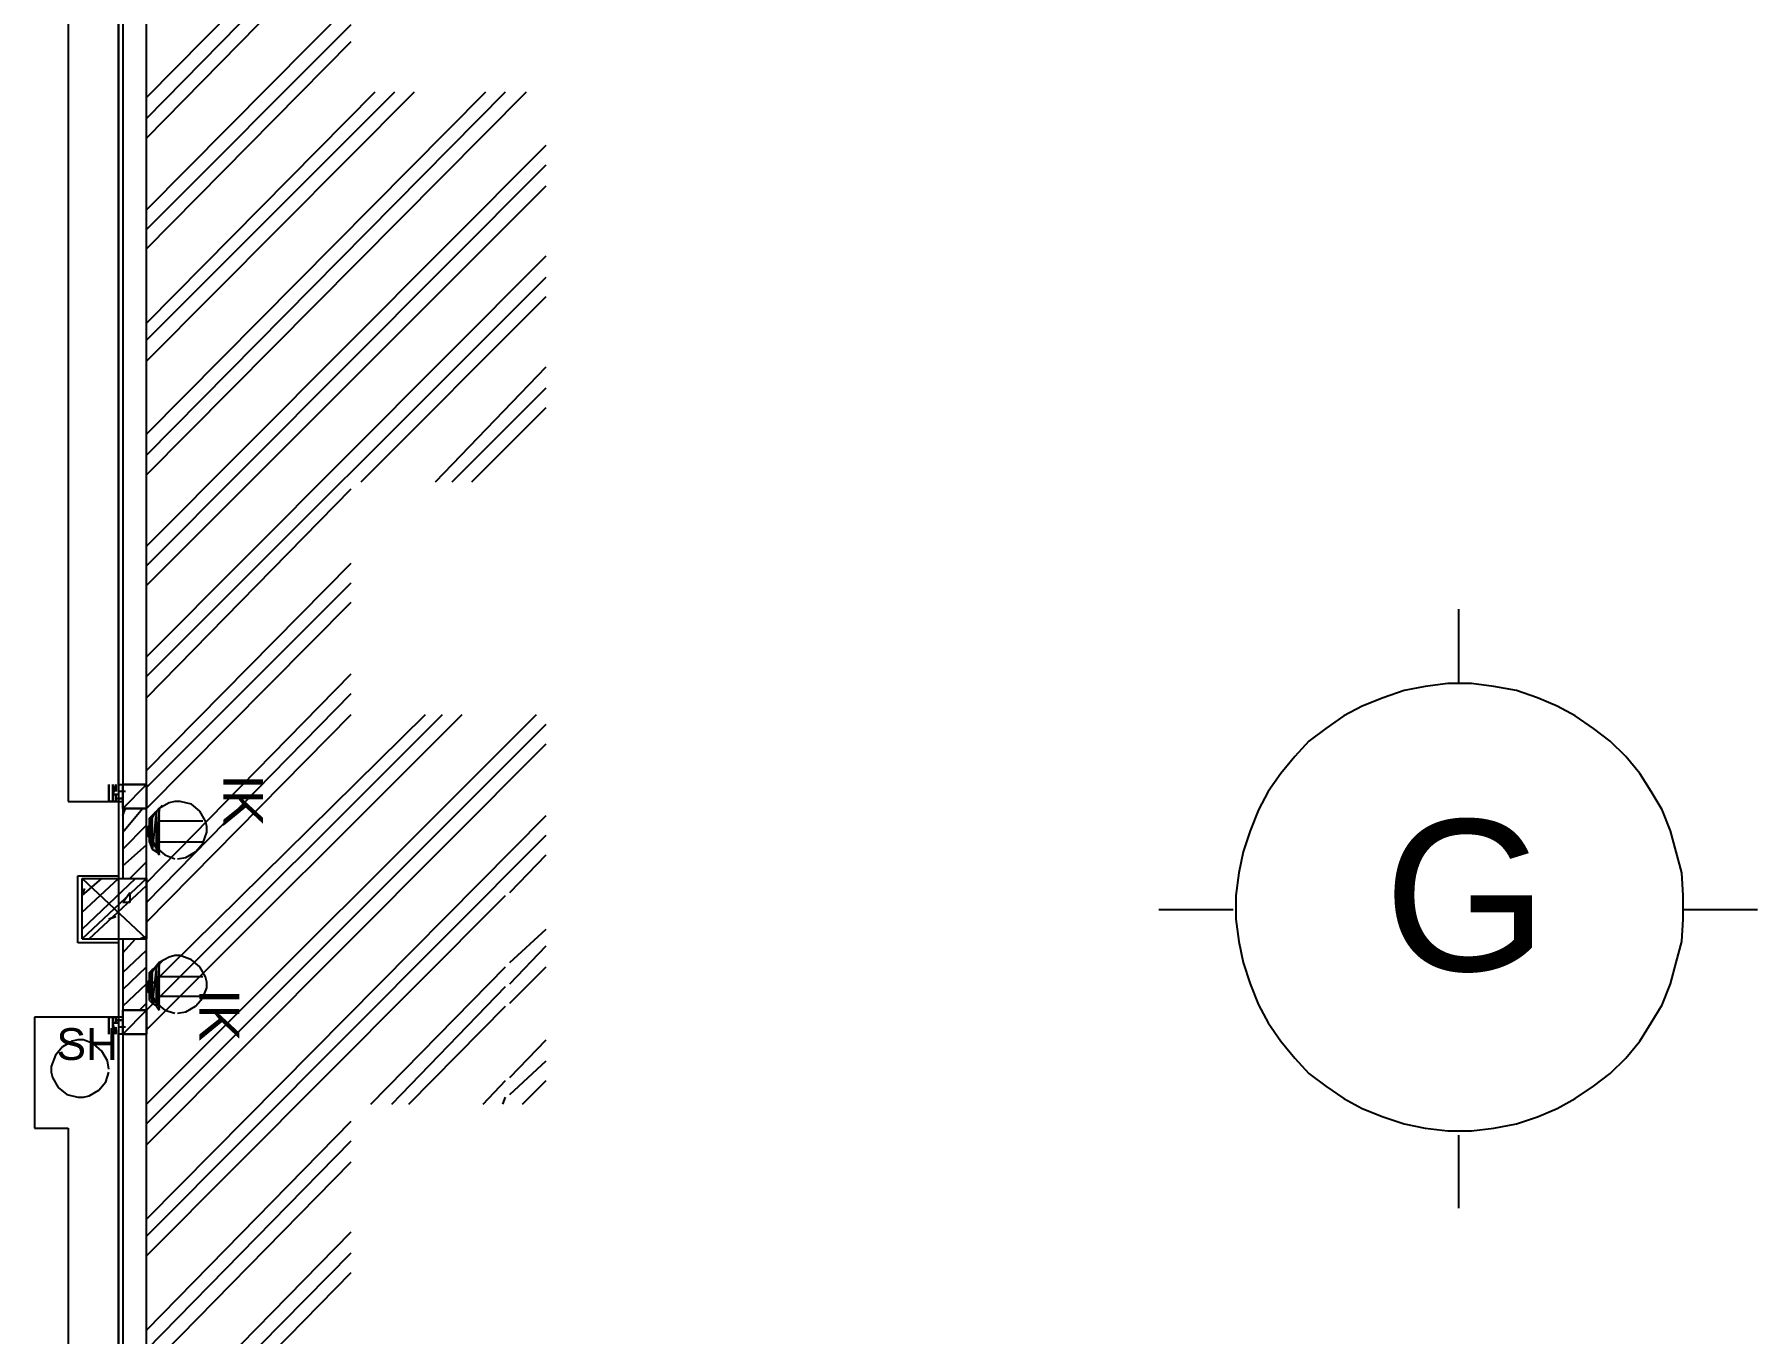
# Model space of a CAD drawing. Header units: millimetres. Extents: x 5 to 415, y 48 to 251.
# Drawn here: x 392.92 to 414.6, y 160.06 to 176.41 of the extents above; entities that cross this region are included whole.
import ezdxf

# ---------------------------------------------------------------- set-up
doc = ezdxf.new("R2010")
doc.units = ezdxf.units.MM
for name, color, linetype in [('H', 7, 'Continuous'), ('P', 7, 'Continuous'), ('T', 7, 'Continuous')]:
    doc.layers.add(name, color=color, linetype=linetype)

msp = doc.modelspace()

# ---------------------------------------------------------------- hatches: boundary and pattern name
at = {"layer": 'H', "linetype": 'Continuous'}
for points in [[(394.423, 166.158), (394.37, 166.247), (394.37, 166.546), (394.423, 166.582), (394.423, 166.158)], [(394.458, 166.123), (394.423, 166.158), (394.423, 166.582), (394.458, 166.617), (394.458, 166.123)], [(394.511, 166.07), (394.458, 166.123), (394.458, 166.617), (394.511, 166.67), (394.511, 166.07)], [(394.37, 166.282), (394.335, 166.335), (394.335, 166.423), (394.37, 166.458), (394.37, 166.282)], [(394.423, 164.218), (394.37, 164.253), (394.37, 164.588), (394.423, 164.641), (394.423, 164.218)], [(394.458, 164.165), (394.423, 164.218), (394.423, 164.641), (394.458, 164.677), (394.458, 164.165)], [(394.511, 164.13), (394.458, 164.165), (394.458, 164.677), (394.511, 164.73), (394.511, 164.13)], [(394.37, 164.342), (394.335, 164.377), (394.335, 164.465), (394.37, 164.5), (394.37, 164.342)]]:
    msp.add_hatch(color=256, dxfattribs=at).paths.add_polyline_path(points)

# ---------------------------------------------------------------- linework, layer by layer
at = {"layer": 'P'}
for points in [[(393.982, 218.793), (393.982, 124.46)], [(393.982, 166.934), (393.982, 179.546)], [(394.035, 179.546), (394.035, 166.934)], [(394.335, 166.97), (394.335, 179.493)], [(393.347, 178.312), (393.347, 166.758)], [(394.335, 175.613), (396.91, 178.223)], [(394.335, 175.348), (396.91, 177.976)], [(394.335, 175.101), (396.91, 177.729)], [(394.335, 174.202), (396.91, 176.795)], [(394.335, 173.955), (396.91, 176.53)], [(394.335, 173.708), (396.91, 176.318)], [(394.335, 172.561), (397.457, 175.683)], [(394.335, 171.115), (398.851, 175.683)], [(394.335, 172.297), (397.704, 175.683)], [(394.335, 170.868), (399.115, 175.683)], [(394.335, 172.773), (397.21, 175.683)], [(394.335, 171.379), (398.604, 175.683)], [(394.335, 169.968), (399.362, 175.013)], [(394.335, 169.721), (399.362, 174.766)], [(394.335, 169.474), (399.362, 174.502)], [(394.335, 168.575), (399.362, 173.62)], [(394.335, 168.328), (399.362, 173.355)], [(397.034, 170.78), (399.362, 173.108)], [(397.969, 170.78), (399.362, 172.226)], [(398.18, 170.78), (399.362, 171.962)], [(398.427, 170.78), (399.362, 171.715)], [(394.335, 168.063), (396.91, 170.692)], [(394.335, 167.146), (396.91, 169.757)], [(394.335, 166.934), (396.91, 169.51)], [(394.335, 166.67), (396.91, 169.263)], [(410.845, 168.24), (410.845, 169.175)], [(394.335, 165.735), (396.91, 168.363)], [(410.704, 168.24), (410.422, 168.204)], [(410.863, 168.24), (410.704, 168.24)], [(411.004, 168.24), (410.863, 168.24)], [(411.286, 168.204), (411.004, 168.24)], [(394.335, 165.488), (396.91, 168.116)], [(409.893, 168.063), (409.628, 167.958)], [(410.157, 168.152), (409.893, 168.063)], [(410.422, 168.204), (410.157, 168.152)], [(411.568, 168.152), (411.286, 168.204)], [(411.833, 168.063), (411.568, 168.152)], [(412.08, 167.958), (411.833, 168.063)], [(394.335, 164.13), (398.057, 167.852)], [(394.335, 165.241), (396.91, 167.852)], [(394.335, 163.883), (398.304, 167.852)], [(394.335, 164.394), (397.845, 167.852)], [(394.335, 162.948), (399.239, 167.852)], [(409.399, 167.834), (409.169, 167.675)], [(409.628, 167.958), (409.399, 167.834)], [(412.309, 167.834), (412.08, 167.958)], [(412.538, 167.675), (412.309, 167.834)], [(394.335, 162.701), (399.362, 167.728)], [(409.169, 167.675), (408.958, 167.517)], [(412.75, 167.517), (412.538, 167.675)], [(394.335, 162.437), (399.362, 167.481)], [(408.958, 167.517), (408.781, 167.323)], [(412.944, 167.323), (412.75, 167.517)], [(408.781, 167.323), (408.605, 167.111)], [(413.12, 167.111), (412.944, 167.323)], [(393.859, 166.97), (393.859, 166.758)], [(393.859, 166.758), (393.859, 166.97)], [(393.859, 166.758), (393.859, 166.97)], [(393.859, 166.758), (393.859, 166.97)], [(393.912, 166.97), (393.912, 166.846)], [(393.912, 166.846), (393.912, 166.97)], [(393.947, 166.97), (393.912, 166.846)], [(393.947, 166.882), (393.912, 166.97)], [(393.947, 166.97), (393.947, 166.882)], [(393.947, 166.882), (393.947, 166.97)], [(393.947, 166.882), (393.947, 166.97)], [(393.982, 166.97), (393.982, 165.788)], [(393.982, 166.882), (393.982, 166.97)], [(393.982, 166.97), (394.335, 166.97)], [(394.035, 166.67), (394.035, 166.97)], [(394.035, 166.67), (394.335, 166.97)], [(394.335, 166.97), (394.035, 166.97)], [(394.035, 166.97), (394.035, 166.67)], [(394.335, 166.97), (394.035, 166.97)], [(394.035, 166.67), (394.035, 166.97)], [(394.035, 166.934), (394.035, 166.793)], [(394.035, 166.793), (394.035, 166.934)], [(394.335, 165.788), (394.335, 166.97)], [(394.335, 166.97), (394.335, 166.67)], [(394.335, 166.67), (394.335, 166.97)], [(394.335, 166.97), (394.335, 166.67)], [(408.605, 167.111), (408.446, 166.882)], [(413.262, 166.882), (413.12, 167.111)], [(393.347, 166.758), (394.035, 166.758)], [(393.982, 166.758), (393.859, 166.758)], [(393.859, 166.758), (393.982, 166.758)], [(393.912, 166.882), (393.912, 166.758)], [(393.912, 166.758), (393.912, 166.882)], [(393.982, 166.846), (393.912, 166.846)], [(393.912, 166.846), (393.982, 166.846)], [(393.947, 166.758), (393.947, 166.846)], [(393.947, 166.846), (393.947, 166.758)], [(393.947, 166.793), (394.035, 166.793)], [(394.035, 166.793), (393.947, 166.793)], [(394.07, 166.882), (393.982, 166.882)], [(394.529, 166.705), (394.441, 166.617)], [(394.617, 166.74), (394.494, 166.67)], [(394.617, 166.74), (394.494, 166.67)], [(394.688, 166.758), (394.617, 166.74)], [(394.688, 166.758), (394.617, 166.74)], [(394.758, 166.758), (394.688, 166.758)], [(394.758, 166.758), (394.688, 166.758)], [(394.899, 166.723), (394.758, 166.758)], [(394.899, 166.723), (394.758, 166.758)], [(395.005, 166.635), (394.899, 166.723)], [(395.005, 166.635), (394.899, 166.723)], [(408.446, 166.882), (408.323, 166.652)], [(413.403, 166.652), (413.262, 166.882)], [(394.035, 166.582), (394.07, 166.67)], [(394.035, 166.37), (394.282, 166.67)], [(394.335, 166.67), (394.035, 166.67)], [(394.035, 166.67), (394.035, 165.788)], [(394.035, 166.67), (394.335, 166.67)], [(394.335, 166.67), (394.035, 166.67)], [(394.335, 165.788), (394.335, 166.67)], [(394.335, 161.502), (399.362, 166.582)], [(394.406, 166.582), (394.37, 166.247)], [(394.406, 166.582), (394.37, 166.247)], [(394.37, 166.546), (394.406, 166.582)], [(394.406, 166.564), (394.37, 166.441)], [(394.406, 166.564), (394.37, 166.441)], [(394.37, 166.247), (394.37, 166.546)], [(394.37, 166.247), (394.37, 166.546)], [(394.37, 166.546), (394.37, 166.299)], [(394.37, 166.546), (394.37, 166.299)], [(394.37, 166.458), (394.37, 166.546)], [(394.388, 166.529), (394.37, 166.441)], [(394.441, 166.617), (394.388, 166.529)], [(394.494, 166.67), (394.406, 166.564)], [(394.494, 166.67), (394.406, 166.564)], [(394.458, 166.635), (394.406, 166.158)], [(394.458, 166.635), (394.406, 166.158)], [(394.406, 166.582), (394.458, 166.635)], [(394.406, 166.158), (394.406, 166.582)], [(394.406, 166.158), (394.406, 166.582)], [(394.494, 166.67), (394.458, 166.123)], [(394.494, 166.67), (394.458, 166.123)], [(394.458, 166.635), (394.494, 166.67)], [(394.458, 166.123), (394.458, 166.635)], [(394.458, 166.123), (394.458, 166.635)], [(394.494, 166.088), (394.494, 166.67)], [(394.494, 166.088), (394.494, 166.67)], [(395.041, 166.511), (394.494, 166.511)], [(395.076, 166.511), (395.005, 166.635)], [(395.076, 166.511), (395.005, 166.635)], [(395.093, 166.441), (395.076, 166.511)], [(395.093, 166.441), (395.076, 166.511)], [(408.323, 166.652), (408.217, 166.388)], [(413.508, 166.388), (413.403, 166.652)], [(394.035, 166.158), (394.335, 166.458)], [(394.37, 166.458), (394.335, 166.335)], [(394.37, 166.458), (394.335, 166.335)], [(394.335, 166.423), (394.37, 166.458)], [(394.335, 166.335), (394.335, 166.423)], [(394.335, 161.29), (399.362, 166.335)], [(394.335, 166.335), (394.37, 166.299)], [(394.37, 166.299), (394.37, 166.458)], [(394.37, 166.299), (394.37, 166.458)], [(394.37, 166.441), (394.37, 166.37)], [(394.37, 166.441), (394.37, 166.37)], [(394.37, 166.441), (394.37, 166.352)], [(394.37, 166.37), (394.388, 166.299)], [(394.37, 166.37), (394.388, 166.299)], [(394.37, 166.352), (394.388, 166.264)], [(394.37, 166.299), (394.37, 166.247)], [(394.388, 166.299), (394.458, 166.176)], [(394.388, 166.299), (394.458, 166.176)], [(395.041, 166.229), (395.093, 166.37)], [(395.041, 166.229), (395.093, 166.37)], [(395.093, 166.37), (395.093, 166.441)], [(395.093, 166.37), (395.093, 166.441)], [(408.217, 166.388), (408.129, 166.123)], [(413.579, 166.123), (413.508, 166.388)], [(394.035, 165.947), (394.335, 166.211)], [(394.37, 166.247), (394.406, 166.158)], [(394.388, 166.264), (394.441, 166.194)], [(394.406, 166.158), (394.458, 166.123)], [(394.441, 166.194), (394.494, 166.123)], [(394.458, 166.176), (394.564, 166.088)], [(394.458, 166.176), (394.564, 166.088)], [(394.458, 166.123), (394.494, 166.088)], [(395.041, 166.247), (394.494, 166.247)], [(394.564, 166.088), (394.688, 166.035)], [(394.564, 166.088), (394.688, 166.035)], [(394.829, 166.053), (394.952, 166.123)], [(394.829, 166.053), (394.952, 166.123)], [(394.952, 166.123), (395.041, 166.229)], [(394.952, 166.123), (395.041, 166.229)], [(398.903, 165.612), (399.362, 166.088)], [(408.129, 166.123), (408.076, 165.858)], [(413.65, 165.858), (413.579, 166.123)], [(394.123, 165.788), (394.335, 166)], [(394.723, 166.035), (394.829, 166.053)], [(394.723, 166.035), (394.829, 166.053)], [(408.076, 165.858), (408.04, 165.576)], [(413.667, 165.576), (413.65, 165.858)], [(393.471, 164.977), (393.471, 165.823)], [(393.471, 165.823), (393.982, 165.823)], [(393.524, 165.576), (393.771, 165.788)], [(393.524, 165.365), (393.982, 165.788)], [(393.524, 165.153), (394.194, 165.788)], [(393.524, 165.788), (394.335, 165.788)], [(393.524, 165.029), (393.524, 165.788)], [(394.335, 165.788), (393.524, 165.029)], [(393.524, 165.788), (394.335, 165.029)], [(393.524, 165.576), (393.559, 165.664)], [(393.612, 165.029), (394.335, 165.7)], [(394.335, 165.788), (394.335, 165.029)], [(394.335, 165.029), (394.335, 165.788)], [(394.035, 165.488), (394.123, 165.612)], [(394.123, 165.488), (394.035, 165.488)], [(394.123, 165.612), (394.123, 165.488)], [(394.335, 161.043), (398.851, 165.576)], [(408.04, 165.576), (408.04, 165.418)], [(408.04, 165.418), (408.04, 165.276)], [(413.667, 165.418), (413.667, 165.576)], [(413.667, 165.276), (413.667, 165.418)], [(393.947, 165.312), (393.859, 165.276)], [(393.859, 165.276), (393.947, 165.312)], [(407.07, 165.4), (408.005, 165.4)], [(408.04, 165.276), (408.076, 164.994)], [(413.65, 164.994), (413.667, 165.276)], [(413.667, 165.4), (414.602, 165.4)], [(393.982, 164.977), (393.471, 164.977)], [(393.524, 165.029), (394.335, 165.029)], [(393.982, 165.029), (393.982, 163.83)], [(394.035, 164.853), (394.194, 165.029)], [(394.035, 165.029), (394.035, 164.13)], [(394.247, 165.029), (394.335, 165.065)], [(394.335, 163.83), (394.335, 165.029)], [(394.335, 164.13), (394.335, 165.029)], [(398.903, 164.73), (399.362, 165.153)], [(408.076, 164.994), (408.129, 164.73)], [(413.579, 164.73), (413.65, 164.994)], [(394.035, 164.606), (394.335, 164.888)], [(394.617, 164.8), (394.494, 164.73)], [(394.617, 164.8), (394.494, 164.73)], [(394.688, 164.818), (394.617, 164.8)], [(394.688, 164.818), (394.617, 164.8)], [(394.758, 164.818), (394.688, 164.818)], [(394.758, 164.818), (394.688, 164.818)], [(394.899, 164.765), (394.758, 164.818)], [(394.899, 164.765), (394.758, 164.818)], [(395.005, 164.677), (394.899, 164.765)], [(395.005, 164.677), (394.899, 164.765)], [(398.903, 164.465), (399.362, 164.941)], [(394.035, 164.394), (394.335, 164.677)], [(394.406, 164.641), (394.37, 164.253)], [(394.406, 164.641), (394.37, 164.253)], [(394.37, 164.606), (394.406, 164.641)], [(394.406, 164.624), (394.37, 164.483)], [(394.406, 164.624), (394.37, 164.483)], [(394.37, 164.253), (394.37, 164.606)], [(394.37, 164.253), (394.37, 164.606)], [(394.37, 164.606), (394.37, 164.342)], [(394.37, 164.606), (394.37, 164.342)], [(394.37, 164.518), (394.37, 164.606)], [(394.388, 164.588), (394.37, 164.5)], [(394.441, 164.659), (394.388, 164.588)], [(394.494, 164.73), (394.406, 164.624)], [(394.494, 164.73), (394.406, 164.624)], [(394.458, 164.677), (394.406, 164.218)], [(394.458, 164.677), (394.406, 164.218)], [(394.406, 164.641), (394.458, 164.677)], [(394.406, 164.218), (394.406, 164.641)], [(394.406, 164.218), (394.406, 164.641)], [(394.529, 164.747), (394.441, 164.659)], [(394.494, 164.73), (394.458, 164.183)], [(394.494, 164.73), (394.458, 164.183)], [(394.458, 164.677), (394.494, 164.73)], [(394.458, 164.183), (394.458, 164.677)], [(394.458, 164.183), (394.458, 164.677)], [(394.494, 164.13), (394.494, 164.73)], [(394.494, 164.13), (394.494, 164.73)], [(395.041, 164.553), (394.494, 164.553)], [(395.076, 164.553), (395.005, 164.677)], [(395.076, 164.553), (395.005, 164.677)], [(395.093, 164.483), (395.076, 164.553)], [(395.093, 164.483), (395.076, 164.553)], [(397.157, 162.948), (398.851, 164.677)], [(398.903, 164.218), (399.362, 164.677)], [(408.129, 164.73), (408.217, 164.465)], [(413.508, 164.465), (413.579, 164.73)], [(394.035, 164.183), (394.335, 164.465)], [(394.37, 164.518), (394.335, 164.394)], [(394.37, 164.518), (394.335, 164.394)], [(394.335, 164.465), (394.37, 164.518)], [(394.335, 164.394), (394.335, 164.465)], [(394.335, 164.394), (394.37, 164.342)], [(394.37, 164.342), (394.37, 164.518)], [(394.37, 164.342), (394.37, 164.518)], [(394.37, 164.5), (394.37, 164.412)], [(394.37, 164.483), (394.37, 164.412)], [(394.37, 164.483), (394.37, 164.412)], [(394.37, 164.412), (394.388, 164.342)], [(394.37, 164.412), (394.388, 164.342)], [(394.37, 164.412), (394.388, 164.324)], [(394.37, 164.342), (394.37, 164.253)], [(394.388, 164.342), (394.458, 164.218)], [(394.388, 164.342), (394.458, 164.218)], [(394.388, 164.324), (394.441, 164.236)], [(395.041, 164.289), (395.093, 164.412)], [(395.041, 164.289), (395.093, 164.412)], [(395.093, 164.412), (395.093, 164.483)], [(395.093, 164.412), (395.093, 164.483)], [(397.422, 162.948), (398.851, 164.43)], [(408.217, 164.465), (408.323, 164.2)], [(413.403, 164.2), (413.508, 164.465)], [(394.035, 163.83), (394.035, 164.13)], [(394.035, 164.13), (394.335, 164.13)], [(394.035, 163.83), (394.335, 164.13)], [(394.335, 164.13), (394.035, 164.13)], [(394.035, 164.13), (394.035, 163.83)], [(394.035, 164.13), (394.335, 164.13)], [(394.035, 163.83), (394.035, 164.13)], [(394.247, 164.13), (394.335, 164.218)], [(394.335, 164.13), (394.335, 163.83)], [(394.335, 163.83), (394.335, 164.13)], [(394.335, 164.13), (394.335, 163.83)], [(394.37, 164.253), (394.406, 164.218)], [(394.406, 164.218), (394.458, 164.183)], [(394.441, 164.236), (394.494, 164.183)], [(394.458, 164.218), (394.564, 164.13)], [(394.458, 164.218), (394.564, 164.13)], [(394.458, 164.183), (394.494, 164.13)], [(395.041, 164.306), (394.494, 164.306)], [(394.564, 164.13), (394.688, 164.095)], [(394.564, 164.13), (394.688, 164.095)], [(394.723, 164.095), (394.829, 164.112)], [(394.723, 164.095), (394.829, 164.112)], [(394.829, 164.112), (394.952, 164.183)], [(394.829, 164.112), (394.952, 164.183)], [(394.952, 164.183), (395.041, 164.289)], [(394.952, 164.183), (395.041, 164.289)], [(397.633, 162.948), (398.851, 164.183)], [(408.323, 164.2), (408.446, 163.971)], [(413.262, 163.971), (413.403, 164.2)], [(392.924, 164.042), (392.924, 162.648)], [(394.035, 164.042), (392.924, 164.042)], [(393.859, 163.83), (393.859, 164.042)], [(393.859, 164.042), (393.859, 163.83)], [(393.982, 164.042), (393.859, 164.042)], [(393.859, 164.042), (393.982, 164.042)], [(393.859, 164.042), (393.859, 163.83)], [(393.859, 164.042), (393.859, 163.83)], [(393.912, 163.918), (393.912, 164.042)], [(393.912, 164.042), (393.912, 163.918)], [(393.982, 163.971), (393.912, 163.971)], [(393.912, 163.971), (393.982, 163.971)], [(393.912, 163.83), (393.912, 163.971)], [(393.912, 163.971), (393.912, 163.83)], [(393.947, 163.83), (393.912, 163.971)], [(393.947, 163.918), (393.912, 163.83)], [(393.947, 164.042), (393.947, 163.971)], [(393.947, 163.971), (393.947, 164.042)], [(393.947, 164.006), (394.035, 164.006)], [(394.035, 164.006), (393.947, 164.006)], [(393.947, 163.83), (393.947, 163.918)], [(393.947, 163.918), (393.947, 163.83)], [(393.947, 163.918), (393.947, 163.83)], [(393.982, 163.918), (393.982, 163.83)], [(394.07, 163.918), (393.982, 163.918)], [(394.035, 163.883), (394.035, 164.006)], [(394.035, 164.006), (394.035, 163.883)], [(408.446, 163.971), (408.605, 163.742)], [(413.12, 163.742), (413.262, 163.971)], [(393.277, 163.671), (393.188, 163.565)], [(393.4, 163.742), (393.277, 163.671)], [(393.471, 163.759), (393.4, 163.742)], [(393.541, 163.759), (393.471, 163.759)], [(393.665, 163.707), (393.541, 163.759)], [(393.771, 163.618), (393.665, 163.707)], [(393.982, 151.271), (393.982, 163.883)], [(394.335, 163.83), (393.982, 163.83)], [(394.035, 163.883), (394.035, 151.271)], [(394.035, 163.83), (394.335, 163.83)], [(394.035, 163.83), (394.335, 163.83)], [(394.335, 151.306), (394.335, 163.83)], [(398.903, 163.283), (399.362, 163.759)], [(408.605, 163.742), (408.781, 163.53)], [(412.944, 163.53), (413.12, 163.742)], [(393.188, 163.565), (393.136, 163.424)], [(393.841, 163.495), (393.771, 163.618)], [(393.859, 163.389), (393.841, 163.495)], [(398.903, 163.072), (399.362, 163.495)], [(408.781, 163.53), (408.958, 163.336)], [(412.75, 163.336), (412.944, 163.53)], [(393.136, 163.424), (393.136, 163.354)], [(393.136, 163.354), (393.153, 163.283)], [(393.153, 163.283), (393.224, 163.16)], [(393.823, 163.23), (393.859, 163.354)], [(398.568, 162.948), (398.851, 163.248)], [(399.062, 162.948), (399.362, 163.248)], [(408.958, 163.336), (409.169, 163.177)], [(412.538, 163.177), (412.75, 163.336)], [(393.224, 163.16), (393.33, 163.072)], [(393.33, 163.072), (393.471, 163.036)], [(393.471, 163.036), (393.541, 163.036)], [(393.541, 163.036), (393.612, 163.054)], [(393.612, 163.054), (393.735, 163.124)], [(393.735, 163.124), (393.823, 163.23)], [(398.815, 162.948), (398.851, 163.036)], [(409.169, 163.177), (409.399, 163.019)], [(409.399, 163.019), (409.628, 162.895)], [(412.08, 162.895), (412.309, 163.019)], [(412.309, 163.019), (412.538, 163.177)], [(409.628, 162.895), (409.893, 162.789)], [(411.833, 162.789), (412.08, 162.895)], [(392.924, 162.648), (393.347, 162.648)], [(393.347, 162.648), (393.347, 151.059)], [(394.335, 160.108), (396.91, 162.736)], [(409.893, 162.789), (410.157, 162.701)], [(410.157, 162.701), (410.422, 162.648)], [(410.422, 162.648), (410.704, 162.613)], [(410.704, 162.613), (410.863, 162.613)], [(410.863, 162.613), (411.004, 162.613)], [(411.004, 162.613), (411.286, 162.648)], [(411.286, 162.648), (411.568, 162.701)], [(411.568, 162.701), (411.833, 162.789)], [(394.335, 159.861), (396.91, 162.489)], [(410.845, 161.643), (410.845, 162.56)], [(394.335, 159.597), (396.91, 162.225)], [(394.335, 158.715), (396.91, 161.343)], [(394.335, 158.468), (396.91, 161.078)], [(394.335, 158.203), (396.91, 160.831)]]:
    msp.add_lwpolyline(points, dxfattribs=at)

# ---------------------------------------------------------------- texts
at = {"layer": 'T', "char_height": 0.5, "attachment_point": 1, "rotation": 270}
for insert in [(395.8, 167.1), (395.5, 164.4)]:
    msp.add_mtext('{\\fArial|b0|i0|c0|p18;IK}', dxfattribs=dict(at, insert=insert))
at = {"layer": 'T', "attachment_point": 7}
for s, insert, char_height in [('{\\fArial|b0|i0|c0|p18;G}', (409.9, 164.6), 1.9), ('{\\fArial|b0|i0|c0|p18;SH}', (393.2, 163.5), 0.4)]:
    msp.add_mtext(s, dxfattribs=dict(at, insert=insert, char_height=char_height))

doc.saveas('drawing.dxf')
